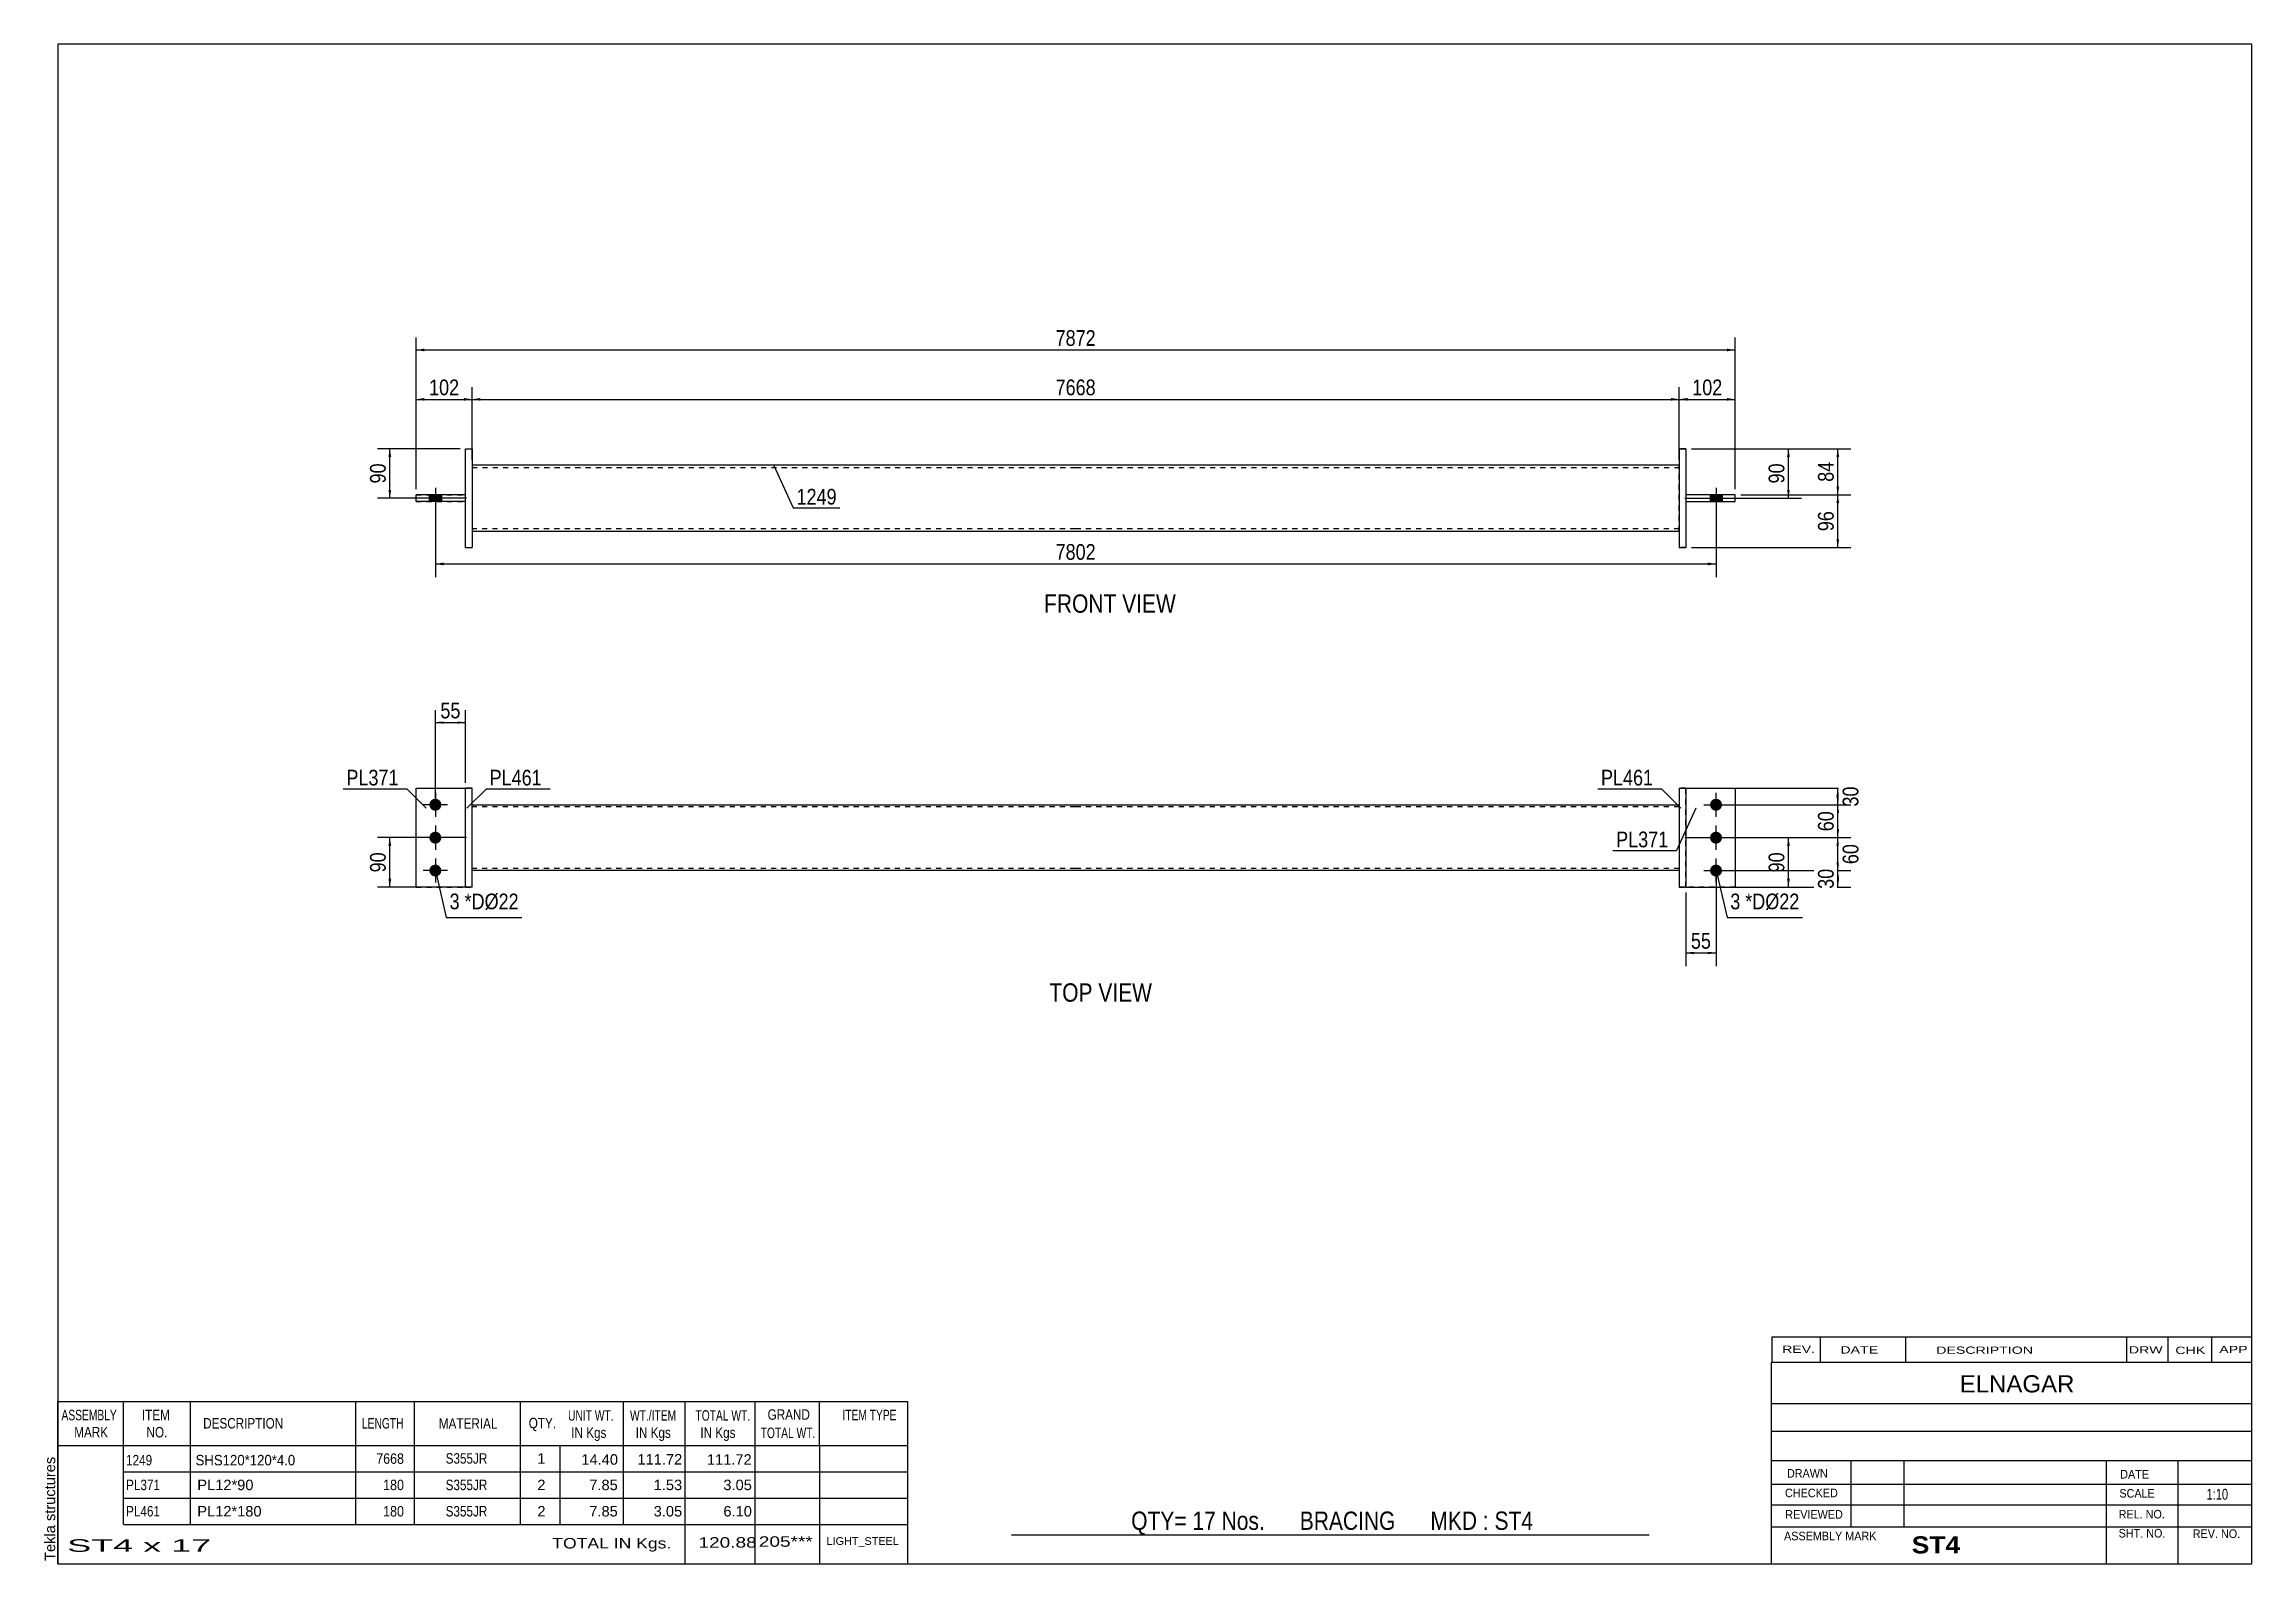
# Model space of a CAD drawing. Header units: millimetres. Extents: x 2 to 405, y 5 to 282.
import ezdxf

# ---------------------------------------------------------------- set-up
doc = ezdxf.new("R2010")
doc.units = ezdxf.units.MM
doc.linetypes.add('DXK_LINE_DOT1', pattern=[1.8814, 0.9407, -0.9407])
doc.styles.add('Arial', font='ARIAL.TTF', dxfattribs={"height": 0.2})
doc.styles.add('Arial Bold', font='ARIALBD.TTF', dxfattribs={"height": 0.2})
doc.styles.add('Arial Narrow', font='ARIALN.TTF', dxfattribs={"height": 0.2})

# ---------------------------------------------------------------- blocks, each defined once
blk = doc.blocks.new('Unknown-629095622-1601')
at = {"color": 5, "linetype": 'Continuous'}
for p, q in [((405, 282), (5, 282)), ((5, 282), (5, 5)), ((405, 5), (405, 282)), ((5, 5), (405, 5))]:
    blk.add_line(p, q, dxfattribs=at)
at = {"color": 174, "linetype": 'Continuous', "style": 'Arial'}
blk.add_text('Tekla structures', height=1.9102, rotation=90, dxfattribs=at).set_placement((4.5, 5.5))
blk = doc.blocks.new('Unknown-629095622-11 - 1222')
at = {"color": 0, "linetype": 'Continuous'}
blk.add_wipeout([(208.87, 178.35), (208.87, 181.85), (184.8, 181.85), (184.8, 178.35)], dxfattribs=at)
at = {"color": 6, "linetype": 'Continuous', "style": 'Arial Narrow'}
blk.add_text('FRONT VIEW', height=3.34, dxfattribs=at).set_placement((184.8, 178.35))
blk = doc.blocks.new('Unknown-629095622-12 - 1248')
at = {"color": 0, "linetype": 'Continuous'}
blk.add_wipeout([(204.5, 107.45), (204.5, 110.95), (185.76, 110.95), (185.76, 107.45)], dxfattribs=at)
at = {"color": 6, "linetype": 'Continuous', "style": 'Arial Narrow'}
blk.add_text('TOP VIEW', height=3.34, dxfattribs=at).set_placement((185.76, 107.45))
blk = doc.blocks.new('Part-629095622-1239 - 1222')
at = {"color": 2, "linetype": 'Continuous'}
for p, q in [((300.61, 208.25), (300.61, 208.25)), ((300.61, 208.25), (301.81, 208.25)), ((300.61, 208.25), (300.61, 190.25)), ((301.81, 208.25), (301.81, 208.25)), ((301.81, 208.25), (301.81, 190.25)), ((300.61, 190.25), (301.81, 190.25)), ((300.61, 190.25), (300.61, 190.25)), ((301.81, 190.25), (301.81, 190.25))]:
    blk.add_line(p, q, dxfattribs=at)
at = {"color": 7, "linetype": 'DXK_LINE_DOT1'}
for p, q in [((301.81, 208.25), (300.61, 208.25)), ((301.81, 190.25), (300.61, 190.25)), ((300.61, 190.25), (300.61, 190.25)), ((301.81, 190.25), (301.81, 190.25))]:
    blk.add_line(p, q, dxfattribs=at)
blk = doc.blocks.new('Part-629095622-1238 - 1222')
at = {"color": 2, "linetype": 'Continuous'}
for p, q in [((310.81, 199.85), (301.81, 199.85)), ((301.81, 199.85), (301.81, 198.65)), ((301.81, 198.65), (310.81, 198.65)), ((310.81, 198.65), (310.81, 199.85))]:
    blk.add_line(p, q, dxfattribs=at)
at = {"color": 7, "linetype": 'DXK_LINE_DOT1'}
for p, q in [((310.81, 199.85), (301.81, 199.85)), ((301.81, 198.65), (310.81, 198.65))]:
    blk.add_line(p, q, dxfattribs=at)
blk = doc.blocks.new('Part-629095622-1240 - 1222')
at = {"color": 2, "linetype": 'Continuous'}
for p, q in [((70.31, 198.65), (70.31, 199.85)), ((79.31, 199.85), (70.31, 199.85)), ((70.31, 198.65), (70.31, 198.65)), ((79.31, 198.65), (70.31, 198.65)), ((79.31, 198.65), (79.31, 199.85)), ((79.31, 198.65), (79.31, 198.65))]:
    blk.add_line(p, q, dxfattribs=at)
at = {"color": 7, "linetype": 'DXK_LINE_DOT1'}
for p, q in [((70.31, 199.85), (79.31, 199.85)), ((70.31, 198.65), (79.31, 198.65))]:
    blk.add_line(p, q, dxfattribs=at)
blk = doc.blocks.new('Part-629095622-1241 - 1222')
at = {"color": 2, "linetype": 'Continuous'}
for p, q in [((79.31, 190.25), (79.31, 208.25)), ((79.31, 208.25), (80.51, 208.25)), ((80.51, 208.25), (80.51, 190.25)), ((79.31, 190.25), (79.31, 190.25)), ((79.31, 190.25), (80.51, 190.25)), ((80.51, 190.25), (80.51, 190.25))]:
    blk.add_line(p, q, dxfattribs=at)
at = {"color": 7, "linetype": 'DXK_LINE_DOT1'}
for p, q in [((79.31, 208.25), (80.51, 208.25)), ((79.31, 190.25), (79.31, 190.25)), ((79.31, 190.25), (80.51, 190.25)), ((80.51, 190.25), (80.51, 190.25))]:
    blk.add_line(p, q, dxfattribs=at)
blk = doc.blocks.new('Part-629095622-1242 - 1222')
at = {"color": 2, "linetype": 'Continuous'}
for p, q in [((190.51, 205.25), (80.51, 205.25)), ((300.61, 205.25), (190.61, 205.25)), ((80.51, 193.25), (190.51, 193.25)), ((190.61, 193.25), (300.61, 193.25))]:
    blk.add_line(p, q, dxfattribs=at)
at = {"color": 7, "linetype": 'DXK_LINE_DOT1'}
for p, q in [((80.51, 205.25), (80.51, 193.25)), ((80.51, 204.85), (190.51, 204.85)), ((190.61, 204.85), (300.61, 204.85)), ((300.61, 193.25), (300.61, 205.25)), ((190.51, 193.65), (80.51, 193.65)), ((300.61, 193.65), (190.61, 193.65))]:
    blk.add_line(p, q, dxfattribs=at)
blk = doc.blocks.new('Bolt-629095622-1243 - 1222')
at = {"linetype": 'Continuous'}
blk.add_hatch(color=3, dxfattribs=at).paths.add_polyline_path([(308.41, 199.85), (306.21, 199.85), (306.21, 198.65), (308.41, 198.65)])
blk.add_hatch(color=3, dxfattribs=at).paths.add_polyline_path([(308.41, 199.85), (306.21, 199.85), (306.21, 198.65), (308.41, 198.65)])
blk.add_hatch(color=3, dxfattribs=at).paths.add_polyline_path([(308.41, 199.85), (306.21, 199.85), (306.21, 198.65), (308.41, 198.65)])
at = {"color": 3, "linetype": 'Continuous'}
for p, q in [((306.21, 199.85), (306.21, 198.65)), ((306.21, 199.85), (306.21, 198.65)), ((306.21, 199.85), (306.21, 198.65)), ((307.31, 201.15), (307.31, 194.35)), ((307.31, 201.15), (307.31, 194.35)), ((307.31, 201.15), (307.31, 194.35)), ((308.41, 199.85), (308.41, 198.65)), ((308.41, 199.85), (308.41, 198.65)), ((308.41, 199.85), (308.41, 198.65))]:
    blk.add_line(p, q, dxfattribs=at)
blk = doc.blocks.new('Bolt-629095622-1244 - 1222')
at = {"linetype": 'Continuous'}
blk.add_hatch(color=3, dxfattribs=at).paths.add_polyline_path([(72.71, 198.65), (74.91, 198.65), (74.91, 199.85), (72.71, 199.85)])
blk.add_hatch(color=3, dxfattribs=at).paths.add_polyline_path([(72.71, 198.65), (74.91, 198.65), (74.91, 199.85), (72.71, 199.85)])
blk.add_hatch(color=3, dxfattribs=at).paths.add_polyline_path([(72.71, 198.65), (74.91, 198.65), (74.91, 199.85), (72.71, 199.85)])
at = {"color": 3, "linetype": 'Continuous'}
for p, q in [((72.71, 199.85), (72.71, 198.65)), ((72.71, 199.85), (72.71, 198.65)), ((72.71, 199.85), (72.71, 198.65)), ((73.81, 201.15), (73.81, 194.35)), ((73.81, 201.15), (73.81, 194.35)), ((73.81, 201.15), (73.81, 194.35)), ((74.91, 199.85), (74.91, 198.65)), ((74.91, 199.85), (74.91, 198.65)), ((74.91, 199.85), (74.91, 198.65))]:
    blk.add_line(p, q, dxfattribs=at)
blk = doc.blocks.new('Part-629095622-1249 - 1248')
at = {"color": 2, "linetype": 'Continuous'}
for p, q in [((301.81, 146.35), (310.81, 146.35)), ((310.81, 146.35), (310.81, 146.35)), ((310.81, 146.35), (310.81, 128.35)), ((301.81, 128.35), (310.81, 128.35)), ((310.81, 128.35), (310.81, 128.35))]:
    blk.add_line(p, q, dxfattribs=at)
at = {"color": 7, "linetype": 'DXK_LINE_DOT1'}
for p, q in [((301.81, 146.35), (310.81, 146.35)), ((301.81, 128.35), (301.81, 146.35)), ((310.81, 128.35), (301.81, 128.35)), ((301.81, 128.35), (301.81, 128.35)), ((310.81, 128.35), (310.81, 128.35))]:
    blk.add_line(p, q, dxfattribs=at)
blk = doc.blocks.new('Part-629095622-1250 - 1248')
at = {"color": 2, "linetype": 'Continuous'}
for p, q in [((300.61, 146.35), (300.61, 146.35)), ((300.61, 146.35), (301.81, 146.35)), ((300.61, 146.35), (300.61, 128.35)), ((301.81, 146.35), (301.81, 146.35)), ((301.81, 146.35), (301.81, 128.35)), ((301.81, 128.35), (300.61, 128.35)), ((301.81, 128.35), (301.81, 128.35))]:
    blk.add_line(p, q, dxfattribs=at)
at = {"color": 7, "linetype": 'DXK_LINE_DOT1'}
for p, q in [((301.81, 146.35), (300.61, 146.35)), ((300.61, 128.35), (301.81, 128.35)), ((301.81, 128.35), (301.81, 128.35))]:
    blk.add_line(p, q, dxfattribs=at)
blk = doc.blocks.new('Part-629095622-1251 - 1248')
at = {"color": 2, "linetype": 'Continuous'}
for p, q in [((70.31, 146.35), (70.31, 146.35)), ((70.31, 128.35), (70.31, 146.35)), ((70.31, 146.35), (79.31, 146.35)), ((70.31, 128.35), (70.31, 128.35)), ((79.31, 128.35), (70.31, 128.35))]:
    blk.add_line(p, q, dxfattribs=at)
at = {"color": 7, "linetype": 'DXK_LINE_DOT1'}
for p, q in [((70.31, 146.35), (79.31, 146.35)), ((79.31, 146.35), (79.31, 146.35)), ((79.31, 128.35), (79.31, 146.35)), ((70.31, 128.35), (79.31, 128.35))]:
    blk.add_line(p, q, dxfattribs=at)
blk = doc.blocks.new('Part-629095622-1252 - 1248')
at = {"color": 2, "linetype": 'Continuous'}
for p, q in [((79.31, 128.35), (79.31, 146.35)), ((80.51, 146.35), (79.31, 146.35)), ((80.51, 128.35), (80.51, 146.35)), ((79.31, 128.35), (79.31, 128.35)), ((80.51, 128.35), (79.31, 128.35)), ((80.51, 128.35), (80.51, 128.35))]:
    blk.add_line(p, q, dxfattribs=at)
at = {"color": 7, "linetype": 'DXK_LINE_DOT1'}
for p, q in [((79.31, 146.35), (80.51, 146.35)), ((79.31, 128.35), (80.51, 128.35))]:
    blk.add_line(p, q, dxfattribs=at)
blk = doc.blocks.new('Part-629095622-1253 - 1248')
at = {"color": 2, "linetype": 'Continuous'}
for p, q in [((80.51, 143.35), (190.51, 143.35)), ((190.61, 143.35), (300.61, 143.35)), ((190.51, 131.35), (80.51, 131.35)), ((300.61, 131.35), (190.61, 131.35))]:
    blk.add_line(p, q, dxfattribs=at)
at = {"color": 7, "linetype": 'DXK_LINE_DOT1'}
for p, q in [((80.51, 131.35), (80.51, 143.35)), ((190.51, 142.95), (80.51, 142.95)), ((300.61, 142.95), (190.61, 142.95)), ((300.61, 143.35), (300.61, 131.35)), ((190.51, 131.75), (80.51, 131.75)), ((300.61, 131.75), (190.61, 131.75))]:
    blk.add_line(p, q, dxfattribs=at)
blk = doc.blocks.new('Bolt-629095622-1254 - 1248')
at = {"linetype": 'Continuous'}
for points in [[(307.31, 144.45, -1), (307.31, 142.25, -1)], [(307.31, 138.45, -1), (307.31, 136.25, -1)], [(307.31, 132.45, -1), (307.31, 130.25, -1)]]:
    blk.add_hatch(color=3, dxfattribs=at).paths.add_polyline_path(points)
at = {"color": 3, "linetype": 'Continuous'}
for p, q in [((307.31, 141.15), (307.31, 145.55)), ((305.11, 143.35), (309.51, 143.35)), ((305.11, 137.35), (309.51, 137.35)), ((307.31, 135.15), (307.31, 139.55)), ((307.31, 129.15), (307.31, 133.55)), ((305.11, 131.35), (309.51, 131.35))]:
    blk.add_line(p, q, dxfattribs=at)
blk = doc.blocks.new('Bolt-629095622-1255 - 1248')
at = {"linetype": 'Continuous'}
for points in [[(73.81, 142.25, -1), (73.81, 144.45, -1)], [(73.81, 136.25, -1), (73.81, 138.45, -1)], [(73.81, 130.25, -1), (73.81, 132.45, -1)]]:
    blk.add_hatch(color=3, dxfattribs=at).paths.add_polyline_path(points)
at = {"color": 3, "linetype": 'Continuous'}
for p, q in [((73.81, 145.55), (73.81, 141.15)), ((76.01, 143.35), (71.61, 143.35)), ((76.01, 137.35), (71.61, 137.35)), ((73.81, 139.55), (73.81, 135.15)), ((73.81, 133.55), (73.81, 129.15)), ((76.01, 131.35), (71.61, 131.35))]:
    blk.add_line(p, q, dxfattribs=at)
blk = doc.blocks.new('StraightDimension-629095622-1288 - 1222')
at = {"linetype": 'Continuous'}
for points in [[(71.81, 217), (70.31, 217.25), (71.81, 217.5)], [(79.01, 217.5), (80.51, 217.25), (79.01, 217)]]:
    blk.add_hatch(color=7, dxfattribs=at).paths.add_polyline_path(points)
at = {"color": 7, "linetype": 'Continuous'}
for p, q in [((70.31, 200.85), (70.31, 219.5)), ((80.51, 206.25), (80.51, 219.5)), ((70.31, 217.25), (80.51, 217.25))]:
    blk.add_line(p, q, dxfattribs=at)
at = {"color": 0}
blk.add_wipeout([(78.75, 217.4), (78.75, 221.6), (72.07, 221.6), (72.07, 217.4)], dxfattribs=at)
at = {"color": 3, "style": 'Arial Narrow'}
blk.add_text('102', height=2.863, dxfattribs=at).set_placement((72.67, 218))
blk = doc.blocks.new('StraightDimension-629095622-1261 - 1222')
at = {"linetype": 'Continuous'}
for points in [[(65.26, 206.75), (65.51, 208.25), (65.76, 206.75)], [(65.76, 200.75), (65.51, 199.25), (65.26, 200.75)]]:
    blk.add_hatch(color=7, dxfattribs=at).paths.add_polyline_path(points)
at = {"color": 7, "linetype": 'Continuous'}
for p, q in [((78.31, 208.25), (63.26, 208.25)), ((65.51, 199.25), (65.51, 208.25)), ((79.51, 199.25), (63.26, 199.25))]:
    blk.add_line(p, q, dxfattribs=at)
at = {"color": 0}
blk.add_wipeout([(65.36, 206.18), (61.16, 206.18), (61.16, 201.32), (65.36, 201.32)], dxfattribs=at)
at = {"color": 3, "style": 'Arial Narrow'}
blk.add_text('90', height=2.863, rotation=90.0002, dxfattribs=at).set_placement((64.76, 201.92))
blk = doc.blocks.new('StraightDimension-629095622-1267 - 1222')
at = {"linetype": 'Continuous'}
for points in [[(320.26, 206.75), (320.51, 208.25), (320.76, 206.75)], [(320.76, 200.75), (320.51, 199.25), (320.26, 200.75)]]:
    blk.add_hatch(color=7, dxfattribs=at).paths.add_polyline_path(points)
at = {"color": 7, "linetype": 'Continuous'}
for p, q in [((302.81, 208.25), (322.91, 208.25)), ((320.51, 199.25), (320.51, 208.25)), ((301.61, 199.25), (322.91, 199.25))]:
    blk.add_line(p, q, dxfattribs=at)
at = {"color": 0}
blk.add_wipeout([(320.36, 206.18), (316.16, 206.18), (316.16, 201.32), (320.36, 201.32)], dxfattribs=at)
at = {"color": 3, "style": 'Arial Narrow'}
blk.add_text('90', height=2.863, rotation=90.0002, dxfattribs=at).set_placement((319.76, 201.92))
blk = doc.blocks.new('StraightDimension-629095622-1287 - 1222')
at = {"linetype": 'Continuous'}
for points in [[(82.01, 217), (80.51, 217.25), (82.01, 217.5)], [(299.11, 217.5), (300.61, 217.25), (299.11, 217)]]:
    blk.add_hatch(color=7, dxfattribs=at).paths.add_polyline_path(points)
at = {"color": 7, "linetype": 'Continuous'}
for p, q in [((80.51, 206.25), (80.51, 219.5)), ((300.61, 206.25), (300.61, 219.5)), ((80.51, 217.25), (300.61, 217.25))]:
    blk.add_line(p, q, dxfattribs=at)
at = {"color": 0}
blk.add_wipeout([(194.82, 217.4), (194.82, 221.6), (186.3, 221.6), (186.3, 217.4)], dxfattribs=at)
at = {"color": 3, "style": 'Arial Narrow'}
blk.add_text('7668', height=2.863, dxfattribs=at).set_placement((186.9, 218))
blk = doc.blocks.new('StraightDimension-629095622-1272 - 1222')
at = {"linetype": 'Continuous'}
for points in [[(329.26, 206.75), (329.51, 208.25), (329.76, 206.75)], [(329.76, 201.35), (329.51, 199.85), (329.26, 201.35)]]:
    blk.add_hatch(color=7, dxfattribs=at).paths.add_polyline_path(points)
at = {"color": 7, "linetype": 'Continuous'}
for p, q in [((302.81, 208.25), (331.91, 208.25)), ((329.51, 199.85), (329.51, 208.25)), ((311.81, 199.85), (331.91, 199.85))]:
    blk.add_line(p, q, dxfattribs=at)
at = {"color": 0}
blk.add_wipeout([(329.36, 206.48), (325.16, 206.48), (325.16, 201.62), (329.36, 201.62)], dxfattribs=at)
at = {"color": 3, "style": 'Arial Narrow'}
blk.add_text('84', height=2.863, rotation=90.0002, dxfattribs=at).set_placement((328.76, 202.22))
blk = doc.blocks.new('StraightDimension-629095622-1273 - 1222')
at = {"linetype": 'Continuous'}
for points in [[(329.26, 198.35), (329.51, 199.85), (329.76, 198.35)], [(329.76, 191.75), (329.51, 190.25), (329.26, 191.75)]]:
    blk.add_hatch(color=7, dxfattribs=at).paths.add_polyline_path(points)
at = {"color": 7, "linetype": 'Continuous'}
for p, q in [((311.81, 199.85), (331.91, 199.85)), ((329.51, 190.25), (329.51, 199.85)), ((302.81, 190.25), (331.91, 190.25))]:
    blk.add_line(p, q, dxfattribs=at)
at = {"color": 0}
blk.add_wipeout([(329.36, 197.48), (325.16, 197.48), (325.16, 192.62), (329.36, 192.62)], dxfattribs=at)
at = {"color": 3, "style": 'Arial Narrow'}
blk.add_text('96', height=2.863, rotation=90.0002, dxfattribs=at).set_placement((328.76, 193.22))
blk = doc.blocks.new('StraightDimension-629095622-1280 - 1222')
at = {"linetype": 'Continuous'}
for points in [[(75.31, 187), (73.81, 187.25), (75.31, 187.5)], [(305.81, 187.5), (307.31, 187.25), (305.81, 187)]]:
    blk.add_hatch(color=7, dxfattribs=at).paths.add_polyline_path(points)
at = {"color": 7, "linetype": 'Continuous'}
for p, q in [((73.81, 197.65), (73.81, 184.85)), ((307.31, 197.65), (307.31, 184.85)), ((73.81, 187.25), (307.31, 187.25))]:
    blk.add_line(p, q, dxfattribs=at)
at = {"color": 0}
blk.add_wipeout([(194.82, 187.4), (194.82, 191.6), (186.3, 191.6), (186.3, 187.4)], dxfattribs=at)
at = {"color": 3, "style": 'Arial Narrow'}
blk.add_text('7802', height=2.863, dxfattribs=at).set_placement((186.9, 188))
blk = doc.blocks.new('StraightDimension-629095622-1286 - 1222')
at = {"linetype": 'Continuous'}
for points in [[(302.11, 217), (300.61, 217.25), (302.11, 217.5)], [(309.31, 217.5), (310.81, 217.25), (309.31, 217)]]:
    blk.add_hatch(color=7, dxfattribs=at).paths.add_polyline_path(points)
at = {"color": 7, "linetype": 'Continuous'}
for p, q in [((300.61, 206.25), (300.61, 219.5)), ((310.81, 200.85), (310.81, 219.5)), ((300.61, 217.25), (310.81, 217.25))]:
    blk.add_line(p, q, dxfattribs=at)
at = {"color": 0}
blk.add_wipeout([(309.05, 217.4), (309.05, 221.6), (302.37, 221.6), (302.37, 217.4)], dxfattribs=at)
at = {"color": 3, "style": 'Arial Narrow'}
blk.add_text('102', height=2.863, dxfattribs=at).set_placement((302.97, 218))
blk = doc.blocks.new('StraightDimension-629095622-1294 - 1222')
at = {"linetype": 'Continuous'}
for points in [[(71.81, 226), (70.31, 226.25), (71.81, 226.5)], [(309.31, 226.5), (310.81, 226.25), (309.31, 226)]]:
    blk.add_hatch(color=7, dxfattribs=at).paths.add_polyline_path(points)
at = {"color": 7, "linetype": 'Continuous'}
for p, q in [((70.31, 200.85), (70.31, 228.5)), ((70.31, 226.25), (310.81, 226.25)), ((310.81, 200.85), (310.81, 228.5))]:
    blk.add_line(p, q, dxfattribs=at)
at = {"color": 0}
blk.add_wipeout([(194.82, 226.4), (194.82, 230.6), (186.3, 230.6), (186.3, 226.4)], dxfattribs=at)
at = {"color": 3, "style": 'Arial Narrow'}
blk.add_text('7872', height=2.863, dxfattribs=at).set_placement((186.9, 227))
blk = doc.blocks.new('StraightDimension-629095622-1310 - 1248')
at = {"linetype": 'Continuous'}
for points in [[(329.26, 135.85), (329.51, 137.35), (329.76, 135.85)], [(329.76, 132.85), (329.51, 131.35), (329.26, 132.85)]]:
    blk.add_hatch(color=7, dxfattribs=at).paths.add_polyline_path(points)
at = {"color": 7, "linetype": 'Continuous'}
for p, q in [((308.31, 137.35), (331.76, 137.35)), ((329.51, 131.35), (329.51, 137.35)), ((308.31, 131.35), (331.76, 131.35))]:
    blk.add_line(p, q, dxfattribs=at)
at = {"color": 0}
blk.add_wipeout([(333.86, 136.78), (329.66, 136.78), (329.66, 131.92), (333.86, 131.92)], dxfattribs=at)
at = {"color": 3, "style": 'Arial Narrow'}
blk.add_text('60', height=2.863, rotation=90.0002, dxfattribs=at).set_placement((333.26, 132.52))
blk = doc.blocks.new('StraightDimension-629095622-1298 - 1248')
at = {"linetype": 'Continuous'}
for points in [[(65.26, 135.85), (65.51, 137.35), (65.76, 135.85)], [(65.76, 129.85), (65.51, 128.35), (65.26, 129.85)]]:
    blk.add_hatch(color=7, dxfattribs=at).paths.add_polyline_path(points)
at = {"color": 7, "linetype": 'Continuous'}
for p, q in [((79.51, 137.35), (63.26, 137.35)), ((65.51, 128.35), (65.51, 137.35)), ((78.31, 128.35), (63.26, 128.35))]:
    blk.add_line(p, q, dxfattribs=at)
at = {"color": 0}
blk.add_wipeout([(65.36, 135.28), (61.16, 135.28), (61.16, 130.42), (65.36, 130.42)], dxfattribs=at)
at = {"color": 3, "style": 'Arial Narrow'}
blk.add_text('90', height=2.863, rotation=90.0002, dxfattribs=at).set_placement((64.76, 131.02))
blk = doc.blocks.new('StraightDimension-629095622-1303 - 1248')
at = {"linetype": 'Continuous'}
for points in [[(320.26, 135.85), (320.51, 137.35), (320.76, 135.85)], [(320.76, 129.85), (320.51, 128.35), (320.26, 129.85)]]:
    blk.add_hatch(color=7, dxfattribs=at).paths.add_polyline_path(points)
at = {"color": 7, "linetype": 'Continuous'}
for p, q in [((301.61, 137.35), (322.91, 137.35)), ((320.51, 128.35), (320.51, 137.35)), ((302.81, 128.35), (322.91, 128.35))]:
    blk.add_line(p, q, dxfattribs=at)
at = {"color": 0}
blk.add_wipeout([(320.36, 135.28), (316.16, 135.28), (316.16, 130.42), (320.36, 130.42)], dxfattribs=at)
at = {"color": 3, "style": 'Arial Narrow'}
blk.add_text('90', height=2.863, rotation=90.0002, dxfattribs=at).set_placement((319.76, 131.02))
blk = doc.blocks.new('StraightDimension-629095622-1308 - 1248')
at = {"linetype": 'Continuous'}
for points in [[(329.26, 144.85), (329.51, 146.35), (329.76, 144.85)], [(329.76, 144.85), (329.51, 143.35), (329.26, 144.85)]]:
    blk.add_hatch(color=7, dxfattribs=at).paths.add_polyline_path(points)
at = {"color": 7, "linetype": 'Continuous'}
for p, q in [((302.81, 146.35), (331.76, 146.35)), ((329.51, 143.35), (329.51, 146.35)), ((308.31, 143.35), (331.76, 143.35))]:
    blk.add_line(p, q, dxfattribs=at)
at = {"color": 0}
blk.add_wipeout([(333.86, 147.28), (329.66, 147.28), (329.66, 142.42), (333.86, 142.42)], dxfattribs=at)
at = {"color": 3, "style": 'Arial Narrow'}
blk.add_text('30', height=2.863, rotation=90.0002, dxfattribs=at).set_placement((333.26, 143.02))
blk = doc.blocks.new('StraightDimension-629095622-1309 - 1248')
at = {"linetype": 'Continuous'}
for points in [[(329.26, 141.85), (329.51, 143.35), (329.76, 141.85)], [(329.76, 138.85), (329.51, 137.35), (329.26, 138.85)]]:
    blk.add_hatch(color=7, dxfattribs=at).paths.add_polyline_path(points)
at = {"color": 7, "linetype": 'Continuous'}
for p, q in [((308.31, 143.35), (331.91, 143.35)), ((329.51, 137.35), (329.51, 143.35)), ((308.31, 137.35), (331.91, 137.35))]:
    blk.add_line(p, q, dxfattribs=at)
at = {"color": 0}
blk.add_wipeout([(329.36, 142.78), (325.16, 142.78), (325.16, 137.92), (329.36, 137.92)], dxfattribs=at)
at = {"color": 3, "style": 'Arial Narrow'}
blk.add_text('60', height=2.863, rotation=90.0002, dxfattribs=at).set_placement((328.76, 138.52))
blk = doc.blocks.new('StraightDimension-629095622-1311 - 1248')
at = {"linetype": 'Continuous'}
for points in [[(329.26, 129.85), (329.51, 131.35), (329.76, 129.85)], [(329.76, 129.85), (329.51, 128.35), (329.26, 129.85)]]:
    blk.add_hatch(color=7, dxfattribs=at).paths.add_polyline_path(points)
at = {"color": 7, "linetype": 'Continuous'}
for p, q in [((308.31, 131.35), (331.91, 131.35)), ((329.51, 128.35), (329.51, 131.35)), ((302.81, 128.35), (331.91, 128.35))]:
    blk.add_line(p, q, dxfattribs=at)
at = {"color": 0}
blk.add_wipeout([(329.36, 132.28), (325.16, 132.28), (325.16, 127.42), (329.36, 127.42)], dxfattribs=at)
at = {"color": 3, "style": 'Arial Narrow'}
blk.add_text('30', height=2.863, rotation=90.0002, dxfattribs=at).set_placement((328.76, 128.02))
blk = doc.blocks.new('StraightDimension-629095622-1324 - 1248')
at = {"linetype": 'Continuous'}
for points in [[(303.31, 116.1), (301.81, 116.35), (303.31, 116.6)], [(305.81, 116.6), (307.31, 116.35), (305.81, 116.1)]]:
    blk.add_hatch(color=7, dxfattribs=at).paths.add_polyline_path(points)
at = {"color": 7, "linetype": 'Continuous'}
for p, q in [((307.31, 130.35), (307.31, 113.95)), ((301.81, 127.35), (301.81, 113.95)), ((301.81, 116.35), (307.31, 116.35))]:
    blk.add_line(p, q, dxfattribs=at)
at = {"color": 0}
blk.add_wipeout([(306.99, 116.5), (306.99, 120.7), (302.13, 120.7), (302.13, 116.5)], dxfattribs=at)
at = {"color": 3, "style": 'Arial Narrow'}
blk.add_text('55', height=2.863, dxfattribs=at).set_placement((302.73, 117.1))
blk = doc.blocks.new('StraightDimension-629095622-1330 - 1248')
at = {"linetype": 'Continuous'}
for points in [[(75.31, 158.1), (73.81, 158.35), (75.31, 158.6)], [(77.81, 158.6), (79.31, 158.35), (77.81, 158.1)]]:
    blk.add_hatch(color=7, dxfattribs=at).paths.add_polyline_path(points)
at = {"color": 7, "linetype": 'Continuous'}
for p, q in [((73.81, 144.35), (73.81, 160.6)), ((73.81, 158.35), (79.31, 158.35)), ((79.31, 147.35), (79.31, 160.6))]:
    blk.add_line(p, q, dxfattribs=at)
at = {"color": 0}
blk.add_wipeout([(78.99, 158.5), (78.99, 162.7), (74.13, 162.7), (74.13, 158.5)], dxfattribs=at)
at = {"color": 3, "style": 'Arial Narrow'}
blk.add_text('55', height=2.863, dxfattribs=at).set_placement((74.73, 159.1))
blk = doc.blocks.new('CBS_NAME_BLOG-629095622-1617')
at = {"color": 7, "linetype": 'Continuous'}
for p, q in [((317.41, 41.75), (404.93, 41.75)), ((317.41, 5.04), (317.41, 41.75)), ((317.41, 34.21), (404.93, 34.21)), ((317.48, 29.16), (405, 29.16)), ((317.41, 23.79), (404.93, 23.79)), ((331.93, 11.68), (331.93, 23.78)), ((341.62, 11.71), (341.62, 23.78)), ((378.53, 5.04), (378.53, 23.77)), ((391.58, 5.04), (391.58, 23.78)), ((317.42, 19.49), (405, 19.51)), ((317.41, 15.74), (404.93, 15.74)), ((317.41, 11.7), (404.93, 11.7)), ((317.41, 5), (405, 5))]:
    blk.add_line(p, q, dxfattribs=at)
at = {"color": 3, "linetype": 'Continuous', "style": 'Arial'}
blk.add_text('ELNAGAR', height=3.133, dxfattribs=at).set_placement((351.73, 36.22))
at = {"color": 3, "linetype": 'Continuous'}
for s, height, style, width, p in [('DRAWN', 1.566, 'Arial', 0.9, (320.24, 20.68)), ('DATE', 1.566, 'Arial', 0.9, (381, 20.52)), ('CHECKED', 1.566, 'Arial', 0.9, (319.89, 17.11)), ('SCALE', 1.566, 'Arial', 0.9, (380.85, 17.04)), ('1:10', 1.957, 'Arial Narrow', 0.9, (396.74, 16.68)), ('REVIEWED', 1.566, 'Arial', 0.9, (319.93, 13.19)), ('REL. NO.', 1.566, 'Arial', 0.9, (380.71, 13.24)), ('ASSEMBLY MARK', 1.5663, 'Arial', 0.9, (319.71, 9.26)), ('ST4', 3.131, 'Arial Bold', 1.1, (342.99, 6.86)), ('SHT. NO.', 1.566, 'Arial', 0.9, (380.71, 9.77)), ('REV. NO.', 1.566, 'Arial', 0.9, (394.23, 9.68))]:
    blk.add_text(s, height=height, dxfattribs=dict(at, style=style, width=width)).set_placement(p)
blk = doc.blocks.new('CBS_BOM-629095622-1615')
at = {"color": 7, "linetype": 'Continuous'}
for p, q in [((4.97, 26.57), (4.97, 34.57)), ((4.97, 34.57), (159.89, 34.57)), ((16.97, 26.57), (16.97, 34.57)), ((29.16, 26.57), (29.16, 34.57)), ((59.32, 26.57), (59.32, 34.57)), ((70, 26.57), (70, 34.57)), ((89.32, 26.57), (89.32, 34.57)), ((108.12, 26.57), (108.12, 34.57)), ((119.33, 26.57), (119.33, 34.57)), ((132.12, 26.57), (132.12, 34.57)), ((143.87, 26.57), (143.87, 34.57)), ((159.89, 34.56), (159.89, 26.58)), ((4.97, 26.57), (159.89, 26.57)), ((4.97, 21.77), (4.97, 26.57)), ((16.97, 21.77), (16.97, 26.57)), ((29.16, 21.77), (29.16, 26.57)), ((59.32, 21.77), (59.32, 26.57)), ((70, 21.77), (70, 26.57)), ((89.32, 21.77), (89.32, 26.57)), ((96.58, 21.77), (96.58, 26.57)), ((108.12, 21.77), (108.12, 26.57)), ((119.33, 21.77), (119.33, 26.57)), ((132.12, 21.77), (132.12, 26.57)), ((143.89, 21.77), (143.89, 26.57)), ((159.89, 26.57), (159.89, 21.77)), ((4.97, 16.97), (4.97, 21.77)), ((16.97, 21.77), (159.89, 21.77)), ((16.97, 16.97), (16.97, 21.77)), ((29.16, 16.97), (29.16, 21.77)), ((59.32, 16.97), (59.32, 21.77)), ((70, 16.97), (70, 21.77)), ((89.32, 16.97), (89.32, 21.77)), ((96.58, 16.97), (96.58, 21.77)), ((108.12, 16.97), (108.12, 21.77)), ((119.33, 16.97), (119.33, 21.77)), ((132.12, 16.97), (132.12, 21.77)), ((143.89, 16.97), (143.89, 21.77)), ((159.89, 21.76), (159.89, 16.97)), ((4.97, 12.17), (4.97, 16.97)), ((16.97, 16.97), (159.89, 16.97)), ((16.97, 12.17), (16.97, 16.97)), ((29.16, 12.17), (29.16, 16.97)), ((59.32, 12.17), (59.32, 16.97)), ((70, 12.17), (70, 16.97)), ((89.32, 12.17), (89.32, 16.97)), ((96.58, 12.17), (96.58, 16.97)), ((108.12, 12.17), (108.12, 16.97)), ((119.33, 12.17), (119.33, 16.97)), ((132.12, 12.17), (132.12, 16.97)), ((143.89, 12.17), (143.89, 16.97)), ((159.89, 16.96), (159.89, 12.17)), ((4.97, 4.97), (4.97, 12.15)), ((16.97, 12.17), (159.89, 12.17)), ((119.33, 4.97), (119.33, 12.15)), ((132.12, 4.97), (132.12, 12.15)), ((143.93, 4.97), (143.93, 12.15)), ((159.89, 12.17), (159.89, 4.97)), ((4.97, 4.97), (159.89, 4.97))]:
    blk.add_line(p, q, dxfattribs=at)
at = {"color": 3, "linetype": 'Continuous', "style": 'Arial'}
for s, height, width, p in [('ASSEMBLY', 1.91, 0.7, (5.65, 31.14)), ('ITEM', 1.91, 0.8, (20.3, 31.14)), ('UNIT WT.', 1.91, 0.7, (98.01, 31.07)), ('WT./ITEM', 1.91, 0.7, (109.3, 31.07)), ('TOTAL WT.', 1.91, 0.7, (121.24, 31.07)), ('GRAND', 1.91, 0.8, (134.39, 31.23)), ('ITEM TYPE', 1.91, 0.7, (148.03, 31.15)), ('MARK', 1.91, 0.8, (7.97, 28.01)), ('NO.', 1.91, 0.8, (21.15, 28.01)), ('DESCRIPTION', 1.9102, 0.8, (31.48, 29.64)), ('LENGTH', 1.91, 0.7, (60.43, 29.64)), ('MATERIAL', 1.91, 0.8, (74.45, 29.59)), ('QTY.', 1.91, 0.8, (90.84, 29.67)), ('IN Kgs', 1.91, 0.8, (98.59, 27.93)), ('IN Kgs', 1.91, 0.8, (110.34, 27.93)), ('IN Kgs', 1.91, 0.8, (122.13, 27.93)), ('TOTAL WT.', 1.91, 0.7, (133.13, 27.89))]:
    blk.add_text(s, height=height, dxfattribs=dict(at, width=width)).set_placement(p)
at = {"color": 7, "linetype": 'Continuous', "style": 'Arial'}
for s, height, width, p in [('1249', 1.91, 0.8, (17.43, 22.92)), ('SHS120*120*4.0', 1.9102, 0.9, (30.1, 22.92)), ('7668', 1.91, 0.85, (63.04, 23.2)), ('S355JR', 1.91, 0.8, (75.69, 23.23)), ('PL371', 1.91, 0.8, (17.43, 18.4)), ('180', 1.91, 0.85, (64.3, 18.4)), ('S355JR', 1.91, 0.8, (75.69, 18.4)), ('PL461', 1.91, 0.8, (17.43, 13.6)), ('180', 1.91, 0.85, (64.3, 13.6)), ('S355JR', 1.91, 0.8, (75.69, 13.6))]:
    blk.add_text(s, height=height, dxfattribs=dict(at, width=width)).set_placement(p)
for s, p in [('1', (92.41, 23.23)), ('14.40', (100.44, 23.04)), ('111.72', (110.66, 23.07)), ('111.72', (123.33, 23.04)), ('PL12*90', (30.41, 18.4)), ('2', (92.41, 18.4)), ('7.85', (101.88, 18.4)), ('1.53', (113.62, 18.4)), ('3.05', (126.33, 18.4)), ('PL12*180', (30.41, 13.6)), ('2', (92.41, 13.6)), ('7.85', (101.88, 13.6)), ('3.05', (113.62, 13.6)), ('6.10', (126.33, 13.6))]:
    blk.add_text(s, height=1.91, dxfattribs=at).set_placement(p)
at = {"color": 6, "linetype": 'Continuous', "style": 'Arial'}
for s, height, width, p in [('ST4 x 17', 2.292, 2.05, (6.69, 7.16)), ('TOTAL IN Kgs.', 1.9102, 1.2, (95.13, 7.77)), ('120.88', 1.91, 1.3, (121.79, 7.92)), ('205***', 1.91, 1.3, (132.79, 8.08))]:
    blk.add_text(s, height=height, dxfattribs=dict(at, width=width)).set_placement(p)
blk.add_text('LIGHT_STEEL', height=1.4135, dxfattribs=at).set_placement((145.14, 8.42))
blk = doc.blocks.new('CBS_CALLOFF-629095622-1616')
at = {"color": 7, "linetype": 'Continuous'}
blk.add_line((178.88, 10.27), (295.11, 10.25), dxfattribs=at)
at = {"color": 3, "linetype": 'Continuous', "style": 'Arial Narrow'}
blk.add_text('QTY= 17 Nos.      BRACING      MKD : ST4', height=3.3405, dxfattribs=at).set_placement((200.68, 11.16))
blk = doc.blocks.new('CBS_REVISION-629095622-1618')
at = {"color": 7, "linetype": 'Continuous'}
for p, q in [((317.49, 46.38), (404.99, 46.38)), ((317.49, 46.38), (317.49, 41.75)), ((326.29, 46.38), (326.29, 41.75)), ((341.88, 46.38), (341.88, 41.81)), ((382.14, 46.38), (382.14, 41.75)), ((389.68, 46.38), (389.68, 41.75)), ((397.63, 46.38), (397.63, 41.75)), ((317.49, 41.75), (404.99, 41.75))]:
    blk.add_line(p, q, dxfattribs=at)
at = {"color": 7, "style": 'Arial Narrow', "width": 1.7}
for s, height, p in [('REV.', 1.326, (319.35, 43.43)), ('DATE', 1.326, (329.98, 43.31)), ('DESCRIPTION', 1.3257, (347.46, 43.26)), ('DRW', 1.326, (382.57, 43.32)), ('CHK', 1.326, (391.06, 43.23)), ('APP', 1.326, (399.06, 43.38))]:
    blk.add_text(s, height=height, dxfattribs=at).set_placement(p)
blk = doc.blocks.new('Mark-629095622-1346 - 1222')
at = {"color": 0}
blk.add_wipeout([(146.98, 198.07), (146.98, 201.07), (139.67, 201.07), (139.67, 198.07)], dxfattribs=at)
blk.add_wipeout([(146.98, 198.07), (146.98, 201.07), (139.67, 201.07), (139.67, 198.07)], dxfattribs=at)
at = {"color": 7, "linetype": 'Continuous'}
for p, q in [((135.53, 205.2), (139.07, 197.47)), ((139.07, 197.47), (147.58, 197.47))]:
    blk.add_line(p, q, dxfattribs=at)
at = {"color": 3, "style": 'Arial Narrow'}
blk.add_text('1249', height=2.863, dxfattribs=at).set_placement((139.67, 198.07))
blk = doc.blocks.new('Mark-629095622-1343 - 1248')
at = {"color": 0}
blk.add_wipeout([(93.22, 146.86), (93.22, 149.86), (83.71, 149.86), (83.71, 146.86)], dxfattribs=at)
blk.add_wipeout([(93.22, 146.86), (93.22, 149.86), (83.71, 149.86), (83.71, 146.86)], dxfattribs=at)
at = {"color": 7, "linetype": 'Continuous'}
for p, q in [((79.58, 142.72), (83.11, 146.26)), ((83.11, 146.26), (94.72, 146.26))]:
    blk.add_line(p, q, dxfattribs=at)
at = {"color": 3, "style": 'Arial Narrow'}
blk.add_text('PL461', height=2.863, dxfattribs=at).set_placement((83.71, 146.86))
blk = doc.blocks.new('Mark-629095622-1334 - 1248')
at = {"color": 0}
blk.add_wipeout([(298.6, 135.59), (298.6, 138.59), (289.1, 138.59), (289.1, 135.59)], dxfattribs=at)
blk.add_wipeout([(298.6, 135.59), (298.6, 138.59), (289.1, 138.59), (289.1, 135.59)], dxfattribs=at)
at = {"color": 7, "linetype": 'Continuous'}
for p in [(303.64, 142.72), (288.5, 134.99)]:
    blk.add_line(p, (300.1, 134.99), dxfattribs=at)
at = {"color": 3, "style": 'Arial Narrow'}
blk.add_text('PL371', height=2.863, dxfattribs=at).set_placement((289.1, 135.59))
blk = doc.blocks.new('Mark-629095622-1337 - 1248')
at = {"color": 0}
blk.add_wipeout([(295.84, 146.86), (295.84, 149.86), (286.34, 149.86), (286.34, 146.86)], dxfattribs=at)
blk.add_wipeout([(295.84, 146.86), (295.84, 149.86), (286.34, 149.86), (286.34, 146.86)], dxfattribs=at)
at = {"color": 7, "linetype": 'Continuous'}
for p in [(285.74, 146.26), (300.88, 142.72)]:
    blk.add_line(p, (297.34, 146.26), dxfattribs=at)
at = {"color": 3, "style": 'Arial Narrow'}
blk.add_text('PL461', height=2.863, dxfattribs=at).set_placement((286.34, 146.86))
blk = doc.blocks.new('Mark-629095622-1340 - 1248')
at = {"color": 0}
blk.add_wipeout([(67.1, 146.86), (67.1, 149.86), (57.6, 149.86), (57.6, 146.86)], dxfattribs=at)
blk.add_wipeout([(67.1, 146.86), (67.1, 149.86), (57.6, 149.86), (57.6, 146.86)], dxfattribs=at)
at = {"color": 7, "linetype": 'Continuous'}
for p in [(57, 146.26), (72.14, 142.72)]:
    blk.add_line(p, (68.6, 146.26), dxfattribs=at)
at = {"color": 3, "style": 'Arial Narrow'}
blk.add_text('PL371', height=2.863, dxfattribs=at).set_placement((57.6, 146.86))
blk = doc.blocks.new('Mark-629095622-1355 - 1248')
at = {"color": 0}
blk.add_wipeout([(311.74, 124.29), (311.74, 127.29), (309.91, 127.29), (309.91, 124.29)], dxfattribs=at)
blk.add_wipeout([(311.74, 124.29), (311.74, 127.29), (309.91, 127.29), (309.91, 124.29)], dxfattribs=at)
at = {"color": 7, "linetype": 'Continuous'}
blk.add_line((307.31, 131.35), (309.31, 122.79), dxfattribs=at)
at = {"color": 0}
blk.add_wipeout([(316.29, 124.29), (316.29, 127.29), (312.64, 127.29), (312.64, 124.29)], dxfattribs=at)
blk.add_wipeout([(316.29, 124.29), (316.29, 127.29), (312.64, 127.29), (312.64, 124.29)], dxfattribs=at)
at = {"color": 3, "style": 'Arial Narrow'}
blk.add_text('3', height=2.86, dxfattribs=at).set_placement((309.91, 124.29))
at = {"color": 0}
blk.add_wipeout([(322.5, 124.29), (322.5, 127.29), (316.29, 127.29), (316.29, 124.29)], dxfattribs=at)
blk.add_wipeout([(322.5, 124.29), (322.5, 127.29), (316.29, 127.29), (316.29, 124.29)], dxfattribs=at)
at = {"color": 7, "linetype": 'Continuous'}
blk.add_line((309.31, 122.79), (323.1, 122.79), dxfattribs=at)
at = {"color": 3, "style": 'Arial Narrow'}
for s, p in [('*D', (312.64, 124.29)), ('Ø22', (316.29, 124.29))]:
    blk.add_text(s, height=2.863, dxfattribs=at).set_placement(p)
blk = doc.blocks.new('Mark-629095622-1356 - 1248')
at = {"color": 0}
blk.add_wipeout([(78.24, 124.29), (78.24, 127.29), (76.41, 127.29), (76.41, 124.29)], dxfattribs=at)
blk.add_wipeout([(78.24, 124.29), (78.24, 127.29), (76.41, 127.29), (76.41, 124.29)], dxfattribs=at)
at = {"color": 7, "linetype": 'Continuous'}
blk.add_line((73.81, 131.35), (75.81, 122.79), dxfattribs=at)
at = {"color": 0}
blk.add_wipeout([(82.79, 124.29), (82.79, 127.29), (79.14, 127.29), (79.14, 124.29)], dxfattribs=at)
blk.add_wipeout([(82.79, 124.29), (82.79, 127.29), (79.14, 127.29), (79.14, 124.29)], dxfattribs=at)
at = {"color": 3, "style": 'Arial Narrow'}
blk.add_text('3', height=2.86, dxfattribs=at).set_placement((76.41, 124.29))
at = {"color": 0}
blk.add_wipeout([(89, 124.29), (89, 127.29), (82.79, 127.29), (82.79, 124.29)], dxfattribs=at)
blk.add_wipeout([(89, 124.29), (89, 127.29), (82.79, 127.29), (82.79, 124.29)], dxfattribs=at)
at = {"color": 7, "linetype": 'Continuous'}
blk.add_line((75.81, 122.79), (89.6, 122.79), dxfattribs=at)
at = {"color": 3, "style": 'Arial Narrow'}
for s, p in [('*D', (79.14, 124.29)), ('Ø22', (82.79, 124.29))]:
    blk.add_text(s, height=2.863, dxfattribs=at).set_placement(p)

msp = doc.modelspace()

# ---------------------------------------------------------------- block references
for name in ['Unknown-629095622-1601', 'Part-629095622-1241 - 1222', 'Part-629095622-1239 - 1222', 'Part-629095622-1242 - 1222', 'Part-629095622-1240 - 1222', 'Bolt-629095622-1244 - 1222', 'Part-629095622-1238 - 1222', 'Bolt-629095622-1243 - 1222', 'Part-629095622-1251 - 1248', 'Bolt-629095622-1255 - 1248', 'Part-629095622-1252 - 1248', 'Part-629095622-1250 - 1248', 'Part-629095622-1249 - 1248', 'Bolt-629095622-1254 - 1248', 'Part-629095622-1253 - 1248', 'CBS_REVISION-629095622-1618', 'CBS_NAME_BLOG-629095622-1617', 'CBS_BOM-629095622-1615', 'CBS_CALLOFF-629095622-1616']:
    msp.add_blockref(name, (0, 0))

# ---------------------------------------------------------------- next in the draw order: block references
for name in ['StraightDimension-629095622-1288 - 1222', 'StraightDimension-629095622-1267 - 1222', 'Unknown-629095622-11 - 1222', 'StraightDimension-629095622-1330 - 1248', 'StraightDimension-629095622-1308 - 1248', 'StraightDimension-629095622-1298 - 1248', 'StraightDimension-629095622-1310 - 1248', 'Unknown-629095622-12 - 1248']:
    msp.add_blockref(name, (0, 0))

# ---------------------------------------------------------------- next in the draw order: block references
for name in ['StraightDimension-629095622-1261 - 1222', 'StraightDimension-629095622-1272 - 1222', 'Mark-629095622-1340 - 1248', 'Mark-629095622-1343 - 1248', 'StraightDimension-629095622-1303 - 1248', 'Mark-629095622-1356 - 1248']:
    msp.add_blockref(name, (0, 0))

# ---------------------------------------------------------------- next in the draw order: block references
for name in ['StraightDimension-629095622-1287 - 1222', 'StraightDimension-629095622-1273 - 1222', 'Mark-629095622-1334 - 1248', 'StraightDimension-629095622-1309 - 1248', 'StraightDimension-629095622-1311 - 1248']:
    msp.add_blockref(name, (0, 0))

# ---------------------------------------------------------------- next in the draw order: block references
for name in ['StraightDimension-629095622-1286 - 1222', 'StraightDimension-629095622-1280 - 1222', 'Mark-629095622-1337 - 1248', 'StraightDimension-629095622-1324 - 1248']:
    msp.add_blockref(name, (0, 0))

# ---------------------------------------------------------------- next in the draw order: block references
for name in ['StraightDimension-629095622-1294 - 1222', 'Mark-629095622-1355 - 1248']:
    msp.add_blockref(name, (0, 0))

# ---------------------------------------------------------------- next in the draw order: block references
msp.add_blockref('Mark-629095622-1346 - 1222', (0, 0))

doc.saveas('drawing.dxf')
